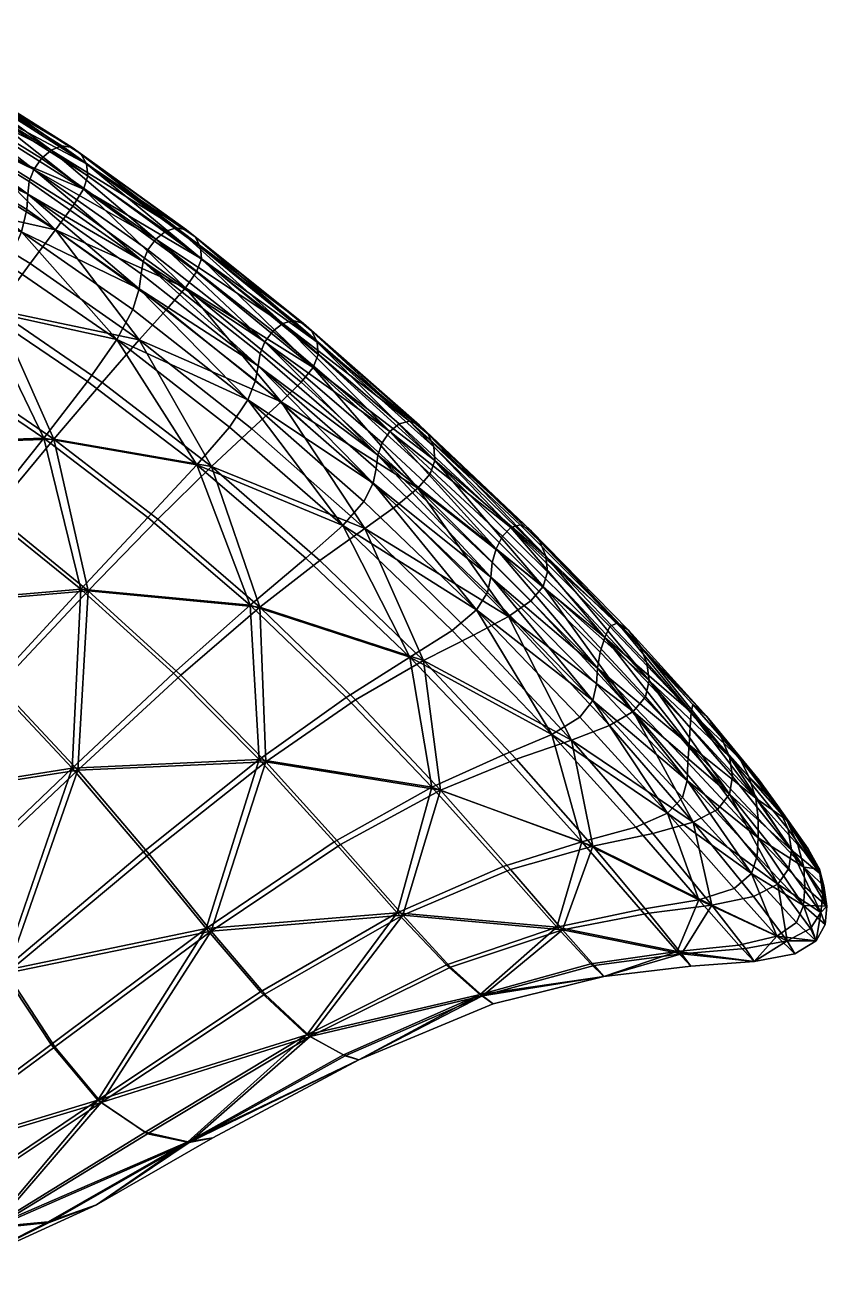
# Model space of a CAD drawing. Extents: x -1966 to 1170, y -9813 to 4522.
# Drawn here: x 611 to 1170, y 733 to 1615 of the extents above; entities that cross this region are included whole.
import ezdxf

# ---------------------------------------------------------------- set-up
doc = ezdxf.new("R2010")
doc.units = 0
doc.layers.add('KUGEL04', color=194, linetype='CONTINUOUS')

msp = doc.modelspace()

# ---------------------------------------------------------------- meshes
at = {"layer": 'KUGEL04', "color": 194}
mesh = msp.add_polyface(dxfattribs=at)
corners = [(579.768127, 1558.003174, -3194.575195), (508.636108, 1584.448975, -3126.461426), (577.244751, 1548.171997, -3192.5979), (510.649353, 1594.735474, -3128.318848), (570.549683, 1535.531982, -3190.606201), (502.695343, 1571.094727, -3124.725098), (543.179016, 1492.418701, -3174.516602), (559.353027, 1517.737427, -3185.549805), (492.658234, 1552.270874, -3120.149414), (538.315613, 1531.776733, -3221.553955), (535.629883, 1515.431885, -3208.368896), (468.943634, 1549.248047, -3142.893555), (538.978638, 1552.272949, -3233.645996), (538.466919, 1543.13269, -3229.779785), (469.89444, 1578.179688, -3163.493652), (472.300598, 1596.762817, -3167.367432), (541.757385, 1560.981201, -3233.833496), (546.881104, 1569.077637, -3231.062744), (560.904114, 1578.499268, -3219.456055), (483.577118, 1611.826782, -3159.629639), (490.871277, 1615.261475, -3153.087158), (553.532349, 1575.346924, -3226.040527), (498.174927, 1614.706299, -3145.723877), (568.153137, 1577.746582, -3212.068115), (574.356079, 1573.426392, -3204.791016), (504.559082, 1610.468018, -3138.460693), (509.043121, 1603.475342, -3132.317383), (578.547913, 1566.49939, -3198.625488), (632.277222, 1472.488159, -3257.622803), (651.852844, 1500.852295, -3264.919189), (654.828247, 1510.221191, -3266.875977), (644.493835, 1489.025879, -3262.867432), (613.075256, 1497.474854, -3302.255371), (614.029602, 1506.256714, -3306.119873), (612.269287, 1486.629639, -3293.932373), (608.570557, 1471.156616, -3280.516602), (629.373169, 1528.223389, -3298.230957), (636.810852, 1531.025757, -3291.579102), (622.544617, 1522.331543, -3303.359863), (702.280151, 1465.958618, -3380.993652), (716.657654, 1473.928589, -3368.915771), (617.151794, 1514.612793, -3306.237549), (653.958618, 1518.527466, -3270.864502), (650.03717, 1525.477295, -3276.959229), (729.713135, 1467.622314, -3354.512695), (644.005249, 1529.981201, -3284.187988)]
mesh.append_faces([[corners[k] for k in face] for face in [(0, 1, 2), (4, 1, 5), (4, 8, 7), (9, 14, 13), (12, 15, 16), (18, 19, 20), (17, 19, 21), (18, 22, 23), (24, 22, 25), (0, 26, 3), (24, 26, 27), (0, 29, 30), (4, 29, 2), (12, 32, 13), (9, 32, 34), (9, 35, 10), (18, 36, 21), (17, 36, 38), (40, 36, 37), (12, 41, 33), (17, 41, 16), (0, 42, 27), (24, 42, 43), (18, 45, 37), (44, 45, 43), (24, 45, 23)]], dxfattribs={"vtx0": -1})
mesh.append_faces([[corners[k] for k in face] for face in [(0, 3, 1), (4, 2, 1), (6, 7, 8), (4, 5, 8), (9, 10, 11), (12, 13, 14), (17, 16, 15), (18, 21, 19), (18, 20, 22), (24, 23, 22), (0, 27, 26), (24, 25, 26), (4, 7, 28), (0, 2, 29), (4, 31, 29), (12, 33, 32), (9, 13, 32), (18, 37, 36), (17, 21, 36), (39, 38, 36), (12, 16, 41), (17, 38, 41), (0, 30, 42), (24, 27, 42), (44, 43, 42), (18, 23, 45), (40, 37, 45), (24, 43, 45)]], dxfattribs={"vtx2": -1})
mesh = msp.add_polyface(dxfattribs=at)
corners = [(494.294647, 1414.577881, -3130.857178), (522.616943, 1323.018311, -3167.869873), (560.358643, 1374.762085, -3200.186768), (631.125, 1326.341431, -3276.414307), (588.311707, 1274.938477, -3241.444092), (534.680969, 1210.427368, -3201.381104), (543.179016, 1492.418701, -3174.516602), (590.817444, 1416.668091, -3226.889404), (614.600708, 1448.968384, -3246.211182), (521.569885, 1458.008911, -3155.977783), (690.726196, 1395.661377, -3324.410645), (664.835876, 1366.046265, -3304.515625), (741.033386, 1307.30896, -3387.366699), (655.067566, 1220.618774, -3319.381592), (703.60199, 1270.671997, -3357.426514), (527.367798, 1491.32666, -3189.766846), (580.617737, 1416.741333, -3236.799561), (511.350616, 1457.699951, -3165.871094), (598.808716, 1448.499023, -3261.500488), (487.324432, 1414.71228, -3137.637451), (553.407776, 1375.148315, -3206.97168), (624.215576, 1327.038696, -3283.187988), (654.687012, 1366.59668, -3314.420898), (675.001099, 1395.971924, -3339.70752), (530.556824, 1211.419434, -3205.477783), (517.401428, 1323.623169, -3172.990234), (583.134766, 1275.777588, -3246.548584), (649.957153, 1221.721558, -3324.446289), (696.770691, 1271.727539, -3364.157471), (730.989319, 1308.415771, -3397.221924), (632.277222, 1472.488159, -3257.622803), (559.353027, 1517.737427, -3185.549805), (570.549683, 1535.531982, -3190.606201), (644.493835, 1489.025879, -3262.867432), (722.897827, 1432.136597, -3341.230225), (709.79071, 1417.013672, -3335.993408), (734.082581, 1452.171631, -3344.906494), (654.828247, 1510.221191, -3266.875977), (651.852844, 1500.852295, -3264.919189), (690.777466, 1431.437866, -3372.352051), (613.075256, 1497.474854, -3302.255371), (692.120605, 1441.844116, -3380.574219), (612.269287, 1486.629639, -3293.932373), (693.391907, 1450.397461, -3384.249268), (614.029602, 1506.256714, -3306.119873), (608.570557, 1471.156616, -3280.516602), (535.629883, 1515.431885, -3208.368896), (686.170898, 1416.901245, -3358.91626), (538.315613, 1531.776733, -3221.553955), (702.280151, 1465.958618, -3380.993652), (629.373169, 1528.223389, -3298.230957), (709.199097, 1471.51062, -3375.661865), (617.151794, 1514.612793, -3306.237549), (696.731689, 1458.527344, -3384.123291), (622.544617, 1522.331543, -3303.359863)]
mesh.append_faces([[corners[k] for k in face] for face in [(0, 1, 2), (3, 1, 4), (6, 7, 8), (10, 7, 11), (3, 7, 2), (0, 7, 9), (3, 12, 11), (3, 13, 14), (15, 16, 17), (19, 16, 20), (21, 16, 22), (23, 16, 18), (24, 25, 26), (21, 25, 20), (21, 27, 26), (6, 30, 31), (32, 30, 33), (10, 30, 8), (34, 38, 33), (39, 40, 41), (43, 40, 44), (15, 45, 18), (23, 45, 47), (39, 45, 42), (49, 50, 51), (43, 52, 53), (49, 52, 54)]], dxfattribs={"vtx0": -1})
mesh.append_faces([[corners[k] for k in face] for face in [(3, 2, 1), (5, 4, 1), (6, 9, 7), (10, 8, 7), (3, 11, 7), (0, 2, 7), (3, 4, 13), (15, 18, 16), (19, 17, 16), (21, 20, 16), (23, 22, 16), (21, 26, 25), (19, 20, 25), (21, 28, 27), (21, 22, 29), (6, 8, 30), (34, 33, 30), (10, 35, 30), (36, 37, 38), (39, 42, 40), (43, 41, 40), (15, 46, 45), (23, 18, 45), (39, 47, 45), (48, 42, 45), (43, 44, 52), (49, 53, 52)]], dxfattribs={"vtx2": -1})
mesh = msp.add_polyface(dxfattribs=at)
corners = [(848.067505, 1263.999634, -3496.562744), (769.302917, 1333.608521, -3408.170166), (741.033386, 1307.30896, -3387.366699), (774.82373, 1209.159668, -3441.089355), (703.60199, 1270.671997, -3357.426514), (631.125, 1326.341431, -3276.414307), (690.726196, 1395.661377, -3324.410645), (664.835876, 1366.046265, -3304.515625), (832.764771, 1266.239136, -3511.628906), (730.989319, 1308.415771, -3397.221924), (753.728882, 1334.832886, -3423.405273), (806.953552, 1243.408203, -3483.697021), (675.001099, 1395.971924, -3339.70752), (654.687012, 1366.59668, -3314.420898), (624.215576, 1327.038696, -3283.187988), (696.770691, 1271.727539, -3364.157471), (768.121033, 1210.605103, -3447.731934), (722.897827, 1432.136597, -3341.230225), (632.277222, 1472.488159, -3257.622803), (709.79071, 1417.013672, -3335.993408), (734.082581, 1452.171631, -3344.906494), (651.852844, 1500.852295, -3264.919189), (730.785339, 1443.152588, -3343.155273), (812.032776, 1376.468872, -3426.887695), (803.774475, 1366.113403, -3425.259033), (815.455261, 1385.420776, -3428.185059), (789.839966, 1352.461426, -3420.068848), (766.434326, 1353.777954, -3442.916504), (853.829102, 1295.78833, -3545.248535), (771.931152, 1367.399536, -3456.296387), (690.777466, 1431.437866, -3372.352051), (686.170898, 1416.901245, -3358.91626), (693.391907, 1450.397461, -3384.249268), (773.687988, 1377.569824, -3464.220459), (692.120605, 1441.844116, -3380.574219), (775.088562, 1386.184692, -3467.449463), (716.657654, 1473.928589, -3368.915771), (709.199097, 1471.51062, -3375.661865), (629.373169, 1528.223389, -3298.230957), (702.280151, 1465.958618, -3380.993652), (778.434326, 1394.385498, -3466.820068), (696.731689, 1458.527344, -3384.123291), (783.93689, 1401.779663, -3463.218018), (790.787109, 1407.151367, -3457.539307), (798.182068, 1409.20752, -3450.666504), (729.713135, 1467.622314, -3354.512695), (653.958618, 1518.527466, -3270.864502), (733.450562, 1460.460205, -3348.651611), (654.828247, 1510.221191, -3266.875977), (644.005249, 1529.981201, -3284.187988), (723.80188, 1472.479492, -3361.57373), (805.28479, 1407.217407, -3443.468994), (811.167175, 1401.74231, -3436.775635), (814.871887, 1394.033691, -3431.408691)]
mesh.append_faces([[corners[k] for k in face] for face in [(3, 2, 4), (6, 2, 1), (8, 9, 10), (12, 9, 13), (14, 9, 15), (17, 18, 19), (20, 21, 22), (17, 23, 22), (20, 23, 25), (6, 26, 19), (17, 26, 24), (28, 27, 29), (30, 27, 31), (12, 27, 10), (32, 33, 34), (30, 33, 29), (39, 40, 41), (32, 40, 35), (36, 43, 37), (39, 43, 42), (45, 46, 47), (20, 46, 48), (36, 49, 50), (45, 51, 50), (36, 51, 44), (20, 53, 47), (45, 53, 52)]], dxfattribs={"vtx0": -1})
mesh.append_faces([[corners[k] for k in face] for face in [(0, 1, 2), (5, 4, 2), (6, 7, 2), (8, 11, 9), (12, 10, 9), (16, 15, 9), (17, 22, 21), (17, 24, 23), (20, 22, 23), (6, 1, 26), (17, 19, 26), (8, 10, 27), (30, 29, 27), (12, 31, 27), (32, 35, 33), (30, 34, 33), (36, 37, 38), (39, 42, 40), (32, 41, 40), (36, 44, 43), (39, 37, 43), (20, 47, 46), (45, 50, 49), (45, 52, 51), (36, 50, 51), (20, 25, 53), (45, 47, 53)]], dxfattribs={"vtx2": -1})
mesh = msp.add_polyface(dxfattribs=at)
corners = [(848.067505, 1263.999634, -3496.562744), (741.033386, 1307.30896, -3387.366699), (816.817017, 1241.686768, -3473.959961), (896.932434, 1311.633179, -3516.178467), (812.032776, 1376.468872, -3426.887695), (893.620178, 1302.296387, -3515.674316), (815.455261, 1385.420776, -3428.185059), (885.147095, 1292.30188, -3514.516602), (803.774475, 1366.113403, -3425.259033), (789.839966, 1352.461426, -3420.068848), (769.302917, 1333.608521, -3408.170166), (870.366272, 1280.068726, -3509.270752), (832.764771, 1266.239136, -3511.628906), (766.434326, 1353.777954, -3442.916504), (847.357117, 1282.973511, -3531.881348), (853.829102, 1295.78833, -3545.248535), (857.199768, 1315.180298, -3555.086182), (773.687988, 1377.569824, -3464.220459), (775.088562, 1386.184692, -3467.449463), (855.892578, 1306.05542, -3552.655273), (771.931152, 1367.399536, -3456.296387), (778.434326, 1394.385498, -3466.820068), (860.281372, 1323.920532, -3553.580811), (865.473267, 1331.689209, -3549.187988), (783.93689, 1401.779663, -3463.218018), (879.256775, 1338.943848, -3535.908936), (790.787109, 1407.151367, -3457.539307), (798.182068, 1409.20752, -3450.666504), (872.04126, 1337.165527, -3542.953369), (805.28479, 1407.217407, -3443.468994), (886.325623, 1336.257202, -3528.999512), (892.296265, 1329.808472, -3522.969482), (811.167175, 1401.74231, -3436.775635), (814.871887, 1394.033691, -3431.408691), (896.161133, 1321.078735, -3518.479492), (948.274963, 1202.75769, -3601.703857), (972.497498, 1223.698364, -3607.770264), (935.982971, 1230.1521, -3643.823975), (937.030273, 1240.251221, -3645.064941), (926.021729, 1207.279541, -3623.730957), (949.831909, 1264.835083, -3629.311768), (956.489258, 1266.629395, -3621.854492), (944.110596, 1258.678101, -3636.656738), (939.602722, 1250.014893, -3642.283447), (974.36499, 1244.672607, -3608.034424), (975.502441, 1233.895996, -3607.119629), (970.112061, 1254.955933, -3611.064697), (963.684204, 1262.960205, -3615.6875)]
mesh.append_faces([[corners[k] for k in face] for face in [(0, 1, 2), (3, 4, 5), (7, 4, 8), (0, 9, 10), (7, 9, 11), (12, 13, 14), (16, 17, 18), (15, 17, 19), (16, 21, 22), (23, 21, 24), (25, 26, 27), (23, 26, 28), (25, 29, 30), (31, 29, 32), (3, 33, 6), (31, 33, 34), (7, 36, 5), (16, 37, 19), (15, 39, 14), (25, 40, 28), (23, 40, 42), (16, 43, 38), (23, 43, 22), (3, 44, 34), (31, 44, 46), (25, 47, 41), (31, 47, 30)]], dxfattribs={"vtx0": -1})
mesh.append_faces([[corners[k] for k in face] for face in [(3, 6, 4), (7, 5, 4), (0, 11, 9), (7, 8, 9), (15, 14, 13), (16, 19, 17), (15, 20, 17), (16, 18, 21), (23, 22, 21), (25, 28, 26), (23, 24, 26), (25, 27, 29), (31, 30, 29), (3, 34, 33), (31, 32, 33), (7, 11, 35), (3, 5, 36), (16, 38, 37), (15, 19, 37), (25, 41, 40), (23, 28, 40), (16, 22, 43), (23, 42, 43), (3, 45, 44), (31, 34, 44), (25, 30, 47), (31, 46, 47)]], dxfattribs={"vtx2": -1})
mesh = msp.add_polyface(dxfattribs=at)
corners = [(647.939941, 1095.474365, -3349.456055), (517.805176, 1075.099609, -3228.822021), (560.608215, 1013.111389, -3298.077393), (592.812317, 1154.344971, -3274.94751), (534.680969, 1210.427368, -3201.381104), (643.973999, 1096.91272, -3353.440674), (514.715149, 1076.344971, -3231.938232), (588.752502, 1155.558594, -3279.002197), (557.604187, 1014.542419, -3301.127197), (774.82373, 1209.159668, -3441.089355), (816.817017, 1241.686768, -3473.959961), (741.033386, 1307.30896, -3387.366699), (655.067566, 1220.618774, -3319.381592), (719.644409, 1161.829102, -3398.952637), (588.311707, 1274.938477, -3241.444092), (703.60199, 1270.671997, -3357.426514), (649.957153, 1221.721558, -3324.446289), (714.637817, 1163.210693, -3403.942139), (768.121033, 1210.605103, -3447.731934), (696.770691, 1271.727539, -3364.157471), (530.556824, 1211.419434, -3205.477783), (583.134766, 1275.777588, -3246.548584), (730.989319, 1308.415771, -3397.221924), (806.953552, 1243.408203, -3483.697021), (598.291016, 953.887451, -3364.972168), (697.635742, 1036.895874, -3421.86499), (595.41394, 955.470764, -3367.912842), (693.819946, 1038.532959, -3425.722412), (737.467834, 984.839966, -3492.937744), (779.11145, 1101.306152, -3477.212402), (841.664978, 1144.433472, -3524.688477), (900.911194, 1081.424316, -3604.19873), (831.242065, 1043.637573, -3550.690674), (741.011597, 983.093628, -3489.334473), (848.067505, 1263.999634, -3496.562744), (889.03125, 1171.862061, -3561.887451), (874.536011, 994.1651, -3615.276855), (832.764771, 1266.239136, -3511.628906), (879.4953, 1174.20166, -3571.36377), (909.092224, 1192.914307, -3602.143799), (835.188477, 1146.262451, -3531.146973), (894.877991, 1083.536377, -3610.25293), (774.280518, 1102.950806, -3482.055908), (826.745605, 1045.456421, -3555.225342), (870.638306, 995.964844, -3619.22876), (847.357117, 1282.973511, -3531.881348), (926.021729, 1207.279541, -3623.730957)]
mesh.append_faces([[corners[k] for k in face] for face in [(0, 1, 2), (4, 1, 3), (5, 6, 7), (0, 12, 3), (4, 12, 14), (9, 12, 13), (5, 16, 17), (18, 16, 19), (20, 16, 7), (18, 22, 23), (0, 24, 25), (5, 26, 8), (28, 26, 27), (0, 29, 13), (9, 29, 30), (31, 29, 32), (33, 29, 25), (31, 35, 30), (9, 35, 10), (33, 36, 32), (37, 38, 23), (18, 38, 40), (5, 42, 27), (28, 42, 43), (41, 42, 40), (18, 42, 17), (41, 44, 43)]], dxfattribs={"vtx0": -1})
mesh.append_faces([[corners[k] for k in face] for face in [(0, 3, 1), (5, 8, 6), (9, 10, 11), (0, 13, 12), (4, 3, 12), (9, 15, 12), (5, 7, 16), (18, 17, 16), (20, 21, 16), (0, 2, 24), (5, 27, 26), (0, 25, 29), (9, 13, 29), (31, 30, 29), (33, 32, 29), (34, 10, 35), (9, 30, 35), (31, 32, 36), (37, 39, 38), (18, 23, 38), (41, 40, 38), (5, 17, 42), (28, 27, 42), (41, 43, 42), (18, 40, 42), (28, 43, 44), (37, 45, 46)]], dxfattribs={"vtx2": -1})
mesh = msp.add_polyface(dxfattribs=at)
corners = [(848.067505, 1263.999634, -3496.562744), (889.03125, 1171.862061, -3561.887451), (923.890869, 1189.643799, -3587.470947), (992.360168, 1116.335327, -3676.2146), (953.748291, 1103.220215, -3646.709717), (900.911194, 1081.424316, -3604.19873), (1007.174744, 1042.361816, -3722.36377), (1049.005493, 1051.242065, -3756.115723), (894.877991, 1083.536377, -3610.25293), (879.4953, 1174.20166, -3571.36377), (944.86377, 1106.043213, -3655.598633), (978.573242, 1120.436157, -3689.982422), (909.092224, 1192.914307, -3602.143799), (999.473999, 1045.324829, -3730.116455), (1037.060059, 1055.642456, -3768.123779), (948.274963, 1202.75769, -3601.703857), (870.366272, 1280.068726, -3509.270752), (885.147095, 1292.30188, -3514.516602), (963.942139, 1213.709717, -3607.224121), (1035.29541, 1136.453979, -3698.659424), (1018.845093, 1126.579956, -3692.599365), (896.932434, 1311.633179, -3516.178467), (972.497498, 1223.698364, -3607.770264), (975.502441, 1233.895996, -3607.119629), (1046.399292, 1157.989868, -3696.547852), (1043.795044, 1146.692261, -3698.574463), (853.829102, 1295.78833, -3545.248535), (935.982971, 1230.1521, -3643.823975), (933.643677, 1219.434082, -3637.174805), (1007.064331, 1144.02002, -3726.773926), (1009.755676, 1155.369751, -3732.431641), (1010.514587, 1166.665771, -3732.196777), (937.030273, 1240.251221, -3645.064941), (832.764771, 1266.239136, -3511.628906), (926.021729, 1207.279541, -3623.730957), (998.115845, 1132.423096, -3713.269775), (1059.232544, 1065.404663, -3793.03418), (1015.436401, 1187.982422, -3720.215332), (949.831909, 1264.835083, -3629.311768), (1019.119507, 1195.792725, -3710.64917), (944.110596, 1258.678101, -3636.656738), (1024.443726, 1198.172363, -3702.31543), (956.489258, 1266.629395, -3621.854492), (939.602722, 1250.014893, -3642.283447), (1012.343628, 1177.771851, -3727.80249), (1039.725098, 1182.745117, -3696.145264), (974.36499, 1244.672607, -3608.034424), (1044.792603, 1170.361816, -3695.607422), (970.112061, 1254.955933, -3611.064697), (963.684204, 1262.960205, -3615.6875), (1032.067505, 1193.131348, -3697.830322)]
mesh.append_faces([[corners[k] for k in face] for face in [(0, 1, 2), (3, 1, 4), (5, 6, 4), (3, 6, 7), (8, 9, 10), (11, 9, 12), (11, 13, 10), (0, 15, 16), (17, 15, 18), (19, 15, 20), (3, 15, 2), (21, 22, 23), (24, 22, 25), (19, 22, 18), (26, 27, 28), (29, 27, 30), (31, 27, 32), (33, 34, 12), (11, 34, 35), (29, 34, 28), (29, 36, 35), (37, 38, 39), (41, 38, 42), (31, 43, 44), (37, 43, 40), (45, 46, 47), (24, 46, 23), (41, 49, 50), (45, 49, 48)]], dxfattribs={"vtx0": -1})
mesh.append_faces([[corners[k] for k in face] for face in [(3, 2, 1), (5, 4, 1), (3, 4, 6), (11, 10, 9), (11, 14, 13), (8, 10, 13), (0, 2, 15), (19, 18, 15), (3, 20, 15), (24, 23, 22), (19, 25, 22), (17, 18, 22), (29, 28, 27), (31, 30, 27), (11, 12, 34), (29, 35, 34), (26, 28, 34), (11, 35, 36), (37, 40, 38), (41, 39, 38), (31, 32, 43), (37, 44, 43), (45, 48, 46), (41, 42, 49), (45, 50, 49)]], dxfattribs={"vtx2": -1})
mesh = msp.add_polyface(dxfattribs=at)
corners = [(1109.721436, 1103.604614, -3811.933594), (1142.508057, 1060.640869, -3858.604492), (1116.008301, 1090.83252, -3829.68335), (1123.175903, 1088.566895, -3822.513428), (1120.823975, 1075.830688, -3847.929688), (1136.082031, 1070.725098, -3832.640137), (1145.782227, 1039.611938, -3844.450684), (1104.580811, 1090.961182, -3778.053955), (1102.376343, 1078.680054, -3781.381592), (1035.29541, 1136.453979, -3698.659424), (1043.795044, 1146.692261, -3698.574463), (1094.107422, 1068.101196, -3781.901611), (1046.399292, 1157.989868, -3696.547852), (992.360168, 1116.335327, -3676.2146), (1077.185669, 1059.034424, -3775.01001), (1018.845093, 1126.579956, -3692.599365), (1049.005493, 1051.242065, -3756.115723), (1007.064331, 1144.02002, -3726.773926), (1069.653198, 1076.443848, -3806.421143), (1059.232544, 1065.404663, -3793.03418), (978.573242, 1120.436157, -3689.982422), (1037.060059, 1055.642456, -3768.123779), (1122.410645, 1048.244019, -3867.946289), (1072.877563, 1088.328735, -3810.920898), (1073.465088, 1100.679443, -3809.169434), (1010.514587, 1166.665771, -3732.196777), (1009.755676, 1155.369751, -3732.431641), (1117.786377, 1023.259155, -3867.669189), (1074.332764, 1113.155762, -3803.05127), (1122.367554, 1061.638672, -3860.578369), (1075.15625, 1125.457886, -3792.799316), (1015.436401, 1187.982422, -3720.215332), (1012.343628, 1177.771851, -3727.80249), (1075.64624, 1135.818848, -3779.937744), (1076.965332, 1141.285034, -3768.474365), (1024.443726, 1198.172363, -3702.31543), (1019.119507, 1195.792725, -3710.64917), (1044.792603, 1170.361816, -3695.607422), (974.36499, 1244.672607, -3608.034424), (1086.591187, 1132.883789, -3769.037842), (1096.176514, 1119.542358, -3771.8396), (1039.725098, 1182.745117, -3696.145264), (1032.067505, 1193.131348, -3697.830322), (1102.493286, 1104.794434, -3774.931396), (1143.459106, 1054.203247, -3839.407959)]
mesh.append_faces([[corners[k] for k in face] for face in [(0, 1, 2), (5, 1, 3), (9, 8, 10), (12, 8, 7), (13, 14, 15), (9, 14, 11), (20, 19, 21), (22, 23, 24), (25, 23, 26), (17, 23, 18), (22, 28, 29), (4, 28, 30), (31, 28, 32), (25, 28, 24), (0, 33, 34), (35, 33, 36), (31, 33, 30), (4, 33, 2), (0, 39, 3), (5, 39, 40), (41, 39, 42), (35, 39, 34), (6, 43, 7), (12, 43, 37), (41, 43, 40), (5, 43, 44)]], dxfattribs={"vtx0": -1})
mesh.append_faces([[corners[k] for k in face] for face in [(0, 3, 1), (4, 2, 1), (6, 7, 8), (9, 11, 8), (12, 10, 8), (13, 16, 14), (9, 15, 14), (17, 18, 19), (25, 24, 23), (17, 26, 23), (27, 18, 23), (22, 24, 28), (4, 29, 28), (31, 30, 28), (25, 32, 28), (0, 2, 33), (35, 34, 33), (31, 36, 33), (4, 30, 33), (12, 37, 38), (0, 34, 39), (5, 3, 39), (41, 40, 39), (35, 42, 39), (6, 44, 43), (12, 7, 43), (41, 37, 43), (5, 40, 43)]], dxfattribs={"vtx2": -1})
mesh = msp.add_polyface(dxfattribs=at)
corners = [(809.993713, 909.497437, -3596.991211), (930.10791, 937.997925, -3699.806152), (907.944092, 957.991455, -3666.401855), (985.919617, 984.031128, -3729.70752), (1007.976746, 959.145508, -3765.092041), (1014.806702, 951.526733, -3777.897949), (937.729065, 932.355286, -3712.022217), (844.020081, 893.277039, -3642.229004), (1090.155029, 1001.222778, -3819.69165), (1069.097046, 967.373779, -3820.264404), (1113.728149, 971.044678, -3860.684082), (1046.210205, 995.603333, -3782.087402), (1119.76001, 961.881836, -3876.204346), (1075.600952, 958.626343, -3834.254395), (1081.178345, 1005.042603, -3828.762939), (1065.977295, 968.847656, -3823.430664), (1040.4198, 998.1427, -3787.945801), (1108.893677, 973.2771, -3865.585693), (981.983826, 985.845764, -3733.697754), (1005.854614, 960.187561, -3767.249512), (928.524231, 938.835938, -3701.421631), (905.010376, 959.472778, -3669.387939), (1135.556274, 979.623718, -3891.694824), (1105.784302, 1012.879028, -3854.731689), (1007.174744, 1042.361816, -3722.36377), (1049.005493, 1051.242065, -3756.115723), (949.745667, 1026.064819, -3674.452881), (900.911194, 1081.424316, -3604.19873), (874.536011, 994.1651, -3615.276855), (870.638306, 995.964844, -3619.22876), (944.514587, 1028.220459, -3679.732178), (894.877991, 1083.536377, -3610.25293), (999.473999, 1045.324829, -3730.116455), (1037.060059, 1055.642456, -3768.123779), (1077.185669, 1059.034424, -3775.01001), (1119.263672, 1007.304321, -3841.125488), (1136.144531, 1015.914917, -3849.161377), (1094.107422, 1068.101196, -3781.901611), (1059.232544, 1065.404663, -3793.03418), (1117.786377, 1023.259155, -3867.669189), (1069.653198, 1076.443848, -3806.421143), (1122.410645, 1048.244019, -3867.946289), (1121.789185, 1035.320801, -3870.95166), (1072.877563, 1088.328735, -3810.920898)]
mesh.append_faces([[corners[k] for k in face] for face in [(0, 1, 2), (3, 1, 4), (5, 1, 6), (8, 9, 10), (12, 9, 13), (5, 9, 4), (3, 9, 11), (14, 15, 16), (18, 15, 19), (5, 15, 13), (12, 15, 17), (7, 20, 6), (5, 20, 19), (18, 20, 21), (14, 22, 17), (8, 24, 11), (3, 24, 26), (27, 28, 26), (3, 28, 2), (18, 29, 30), (14, 32, 33), (31, 32, 30), (18, 32, 16), (8, 34, 25), (14, 38, 23), (39, 38, 40), (39, 43, 42)]], dxfattribs={"vtx0": -1})
mesh.append_faces([[corners[k] for k in face] for face in [(3, 2, 1), (5, 4, 1), (7, 6, 1), (8, 11, 9), (12, 10, 9), (5, 13, 9), (3, 4, 9), (14, 17, 15), (18, 16, 15), (5, 19, 15), (12, 13, 15), (5, 6, 20), (18, 19, 20), (14, 23, 22), (8, 25, 24), (3, 11, 24), (27, 26, 24), (3, 26, 28), (18, 21, 29), (31, 30, 29), (14, 16, 32), (18, 30, 32), (8, 35, 34), (36, 37, 34), (14, 33, 38), (39, 23, 38), (41, 42, 43)]], dxfattribs={"vtx2": -1})
mesh = msp.add_polyface(dxfattribs=at)
corners = [(1090.155029, 1001.222778, -3819.69165), (1142.81604, 976.350403, -3884.341553), (1119.263672, 1007.304321, -3841.125488), (1113.728149, 971.044678, -3860.684082), (1136.144531, 1015.914917, -3849.161377), (1159.049927, 984.911499, -3893.766357), (1163.046631, 976.251343, -3912.3479), (1147.96814, 967.32428, -3901.493408), (1119.76001, 961.881836, -3876.204346), (1145.782227, 1039.611938, -3844.450684), (1166.09082, 996.000977, -3893.823975), (1167.602051, 1008.861572, -3889.375488), (1143.939331, 1026.788086, -3848.651123), (1170.287476, 1000.428894, -3909.122559), (1169.110718, 987.631897, -3913.363037), (1122.410645, 1048.244019, -3867.946289), (1154.154785, 1001.042236, -3905.882324), (1121.789185, 1035.320801, -3870.95166), (1155.00354, 1013.977905, -3902.083984), (1117.786377, 1023.259155, -3867.669189), (1149.160522, 989.23822, -3903.770752), (1135.556274, 979.623718, -3891.694824), (1108.893677, 973.2771, -3865.585693), (1105.784302, 1012.879028, -3854.731689), (1120.823975, 1075.830688, -3847.929688), (1142.508057, 1060.640869, -3858.604492), (1150.140747, 1043.333984, -3880.134766), (1165.174438, 1026.383423, -3893.682617), (1157.406006, 1040.650146, -3872.831055), (1136.082031, 1070.725098, -3832.640137), (1154.291504, 1027.694336, -3894.313477), (1122.367554, 1061.638672, -3860.578369), (1168.177979, 1014.674438, -3901.244141), (1165.401489, 1023.374451, -3883.124512), (1143.459106, 1054.203247, -3839.407959), (1102.376343, 1078.680054, -3781.381592), (1094.107422, 1068.101196, -3781.901611), (1077.185669, 1059.034424, -3775.01001)]
mesh.append_faces([[corners[k] for k in face] for face in [(0, 1, 2), (4, 1, 5), (6, 1, 7), (8, 1, 3), (9, 10, 11), (13, 10, 14), (6, 10, 5), (4, 10, 12), (15, 16, 17), (19, 16, 20), (6, 16, 14), (13, 16, 18), (8, 21, 7), (6, 21, 20), (19, 21, 23), (24, 25, 26), (27, 25, 28), (15, 30, 18), (13, 30, 32), (27, 30, 26), (24, 30, 31), (9, 33, 34), (29, 33, 28), (27, 33, 32), (13, 33, 11), (9, 35, 12), (4, 35, 36), (4, 37, 2)]], dxfattribs={"vtx0": -1})
mesh.append_faces([[corners[k] for k in face] for face in [(0, 3, 1), (4, 2, 1), (6, 5, 1), (8, 7, 1), (9, 12, 10), (13, 11, 10), (6, 14, 10), (4, 5, 10), (15, 18, 16), (19, 17, 16), (6, 20, 16), (13, 14, 16), (8, 22, 21), (6, 7, 21), (19, 20, 21), (27, 26, 25), (29, 28, 25), (15, 31, 30), (13, 18, 30), (27, 32, 30), (24, 26, 30), (9, 11, 33), (29, 34, 33), (27, 28, 33), (13, 32, 33), (4, 12, 35)]], dxfattribs={"vtx2": -1})
mesh = msp.add_polyface(dxfattribs=at)
corners = [(588.409485, 775.633423, -3474.810303), (558.641968, 745.380249, -3472.503662), (627.820862, 779.771729, -3509.973877), (511.026703, 732.868835, -3437.344238), (660.965088, 792.162109, -3532.930908), (627.286499, 780.204834, -3510.532959), (587.310608, 776.538574, -3475.96167), (510.550385, 733.304077, -3437.847168), (809.993713, 909.497437, -3596.991211), (725.666809, 835.492065, -3562.972412), (834.45282, 896.010498, -3629.842529), (696.552002, 841.613403, -3529.728027), (844.020081, 893.277039, -3642.229004), (742.079895, 838.817932, -3577.700684), (807.684326, 910.845703, -3599.358643), (724.746826, 836.140686, -3563.926025), (694.82196, 842.823669, -3531.520264), (833.203735, 896.759888, -3631.125), (930.10791, 937.997925, -3699.806152), (928.524231, 938.835938, -3701.421631), (905.010376, 959.472778, -3669.387939), (741.011597, 983.093628, -3489.334473), (598.291016, 953.887451, -3364.972168), (631.92688, 902.338196, -3427.324707), (697.635742, 1036.895874, -3421.86499), (521.032898, 820.555481, -3375.483887), (664.077759, 863.606506, -3483.100586), (778.278381, 939.04718, -3548.838135), (551.639282, 788.659424, -3429.014648), (519.289795, 821.879089, -3377.299561), (595.41394, 955.470764, -3367.912842), (629.26416, 903.98407, -3430.063232), (737.467834, 984.839966, -3492.937744), (661.775208, 865.150635, -3485.47998), (775.210083, 940.725403, -3551.973389), (550.137085, 789.87207, -3430.585938), (874.536011, 994.1651, -3615.276855), (907.944092, 957.991455, -3666.401855), (870.638306, 995.964844, -3619.22876)]
mesh.append_faces([[corners[k] for k in face] for face in [(0, 1, 2), (4, 1, 5), (6, 1, 7), (8, 9, 10), (12, 9, 13), (4, 9, 2), (0, 9, 11), (14, 15, 16), (6, 15, 5), (4, 15, 13), (12, 15, 17), (12, 18, 10), (14, 19, 17), (21, 22, 23), (8, 26, 11), (0, 26, 28), (25, 26, 23), (21, 26, 27), (29, 30, 31), (14, 33, 34), (32, 33, 31), (29, 33, 35), (6, 33, 16), (8, 36, 27), (14, 38, 20), (32, 38, 34)]], dxfattribs={"vtx0": -1})
mesh.append_faces([[corners[k] for k in face] for face in [(0, 3, 1), (4, 2, 1), (6, 5, 1), (8, 11, 9), (12, 10, 9), (4, 13, 9), (0, 2, 9), (14, 17, 15), (6, 16, 15), (4, 5, 15), (12, 13, 15), (8, 10, 18), (14, 20, 19), (12, 17, 19), (21, 24, 22), (25, 23, 22), (8, 27, 26), (0, 11, 26), (25, 28, 26), (21, 23, 26), (32, 31, 30), (14, 16, 33), (32, 34, 33), (29, 31, 33), (6, 35, 33), (8, 37, 36), (21, 27, 36), (14, 34, 38)]], dxfattribs={"vtx2": -1})

doc.saveas('drawing.dxf')
